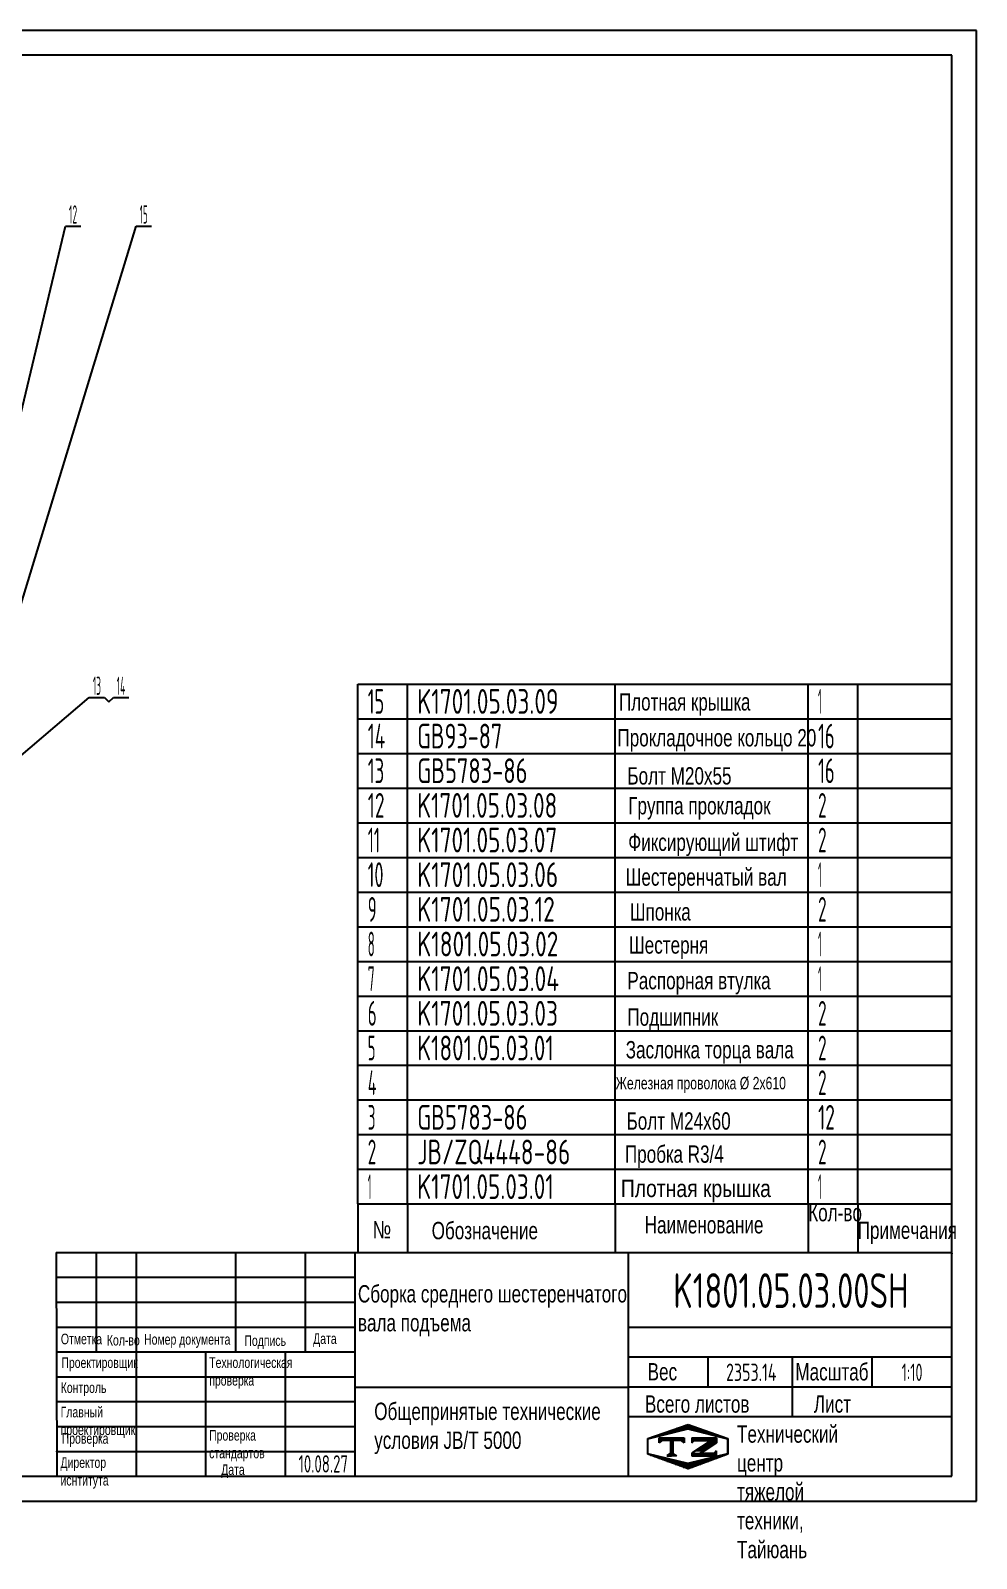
# Model space of a CAD drawing. Header units: millimetres. Extents: x 0 to 4200, y -116 to 2970.
# Drawn here: x 2289 to 4200, y -116 to 2970 of the extents above; entities that cross this region are included whole.
import ezdxf
from ezdxf.enums import TextEntityAlignment as Align

# ---------------------------------------------------------------- set-up
doc = ezdxf.new("R2010")
doc.units = ezdxf.units.MM
doc.header["$LTSCALE"] = 100
doc.header["$MEASUREMENT"] = 0
doc.linetypes.add('G', pattern=[2, 1.25, -0.25, 0.25, -0.25])
for name, color, linetype in [('01', 7, 'Continuous'), ('02', 1, 'Continuous'), ('05', 4, 'G'), ('11', 3, 'Continuous'), ('THICK', 7, 'Continuous')]:
    doc.layers.add(name, color=color, linetype=linetype)
doc.styles.get("Standard").update_dxf_attribs({"font": 'isocp', "width": 0.707, "bigfont": 'intecad.shx'})

# ---------------------------------------------------------------- blocks, each defined once
blk = doc.blocks.new('*U22')
at = {"layer": '01'}
for points in [[(415, 292), (25, 292)], [(25, 292), (25, 5)], [(415, 5), (415, 292)], [(25, 5), (415, 5)]]:
    blk.add_lwpolyline(points, dxfattribs=at)
at = {"layer": '02'}
for points in [[(420, 297), (0, 297)], [(0, 297), (0, 0)], [(420, 0), (420, 297)], [(0, 0), (420, 0)]]:
    blk.add_lwpolyline(points, dxfattribs=at)
blk = doc.blocks.new('*U25')
at = {"layer": '01'}
for p, q in [((0, -70), (0, 0)), ((1200, -70), (1200, 0))]:
    blk.add_line(p, q, dxfattribs=at)
at = {"layer": '02'}
for p, q in [((0, 0), (100, 0)), ((100, -70), (100, 0)), ((100, 0), (520, 0)), ((520, -70), (520, 0)), ((520, 0), (910, 0)), ((910, -70), (910, 0)), ((910, 0), (1010, 0)), ((1010, -70), (1010, 0)), ((1010, 0), (1200, 0))]:
    blk.add_line(p, q, dxfattribs=at)
blk = doc.blocks.new('*U26')
at = {"layer": '01'}
for p, q in [((0, -70), (0, 0)), ((1200, -70), (1200, 0))]:
    blk.add_line(p, q, dxfattribs=at)
at = {"layer": '02'}
for p, q in [((0, 0), (100, 0)), ((100, -70), (100, 0)), ((100, 0), (520, 0)), ((520, -70), (520, 0)), ((520, 0), (910, 0)), ((910, -70), (910, 0)), ((910, 0), (1010, 0)), ((1010, -70), (1010, 0)), ((1010, 0), (1200, 0))]:
    blk.add_line(p, q, dxfattribs=at)
blk = doc.blocks.new('*U27')
at = {"layer": '01'}
for p, q in [((0, -70), (0, 0)), ((1200, -70), (1200, 0))]:
    blk.add_line(p, q, dxfattribs=at)
at = {"layer": '02'}
for p, q in [((0, 0), (100, 0)), ((100, -70), (100, 0)), ((100, 0), (520, 0)), ((520, -70), (520, 0)), ((520, 0), (910, 0)), ((910, -70), (910, 0)), ((910, 0), (1010, 0)), ((1010, -70), (1010, 0)), ((1010, 0), (1200, 0))]:
    blk.add_line(p, q, dxfattribs=at)
blk = doc.blocks.new('*U28')
at = {"layer": '01'}
for p, q in [((0, -70), (0, 0)), ((1200, -70), (1200, 0))]:
    blk.add_line(p, q, dxfattribs=at)
at = {"layer": '02'}
for p, q in [((0, 0), (100, 0)), ((100, -70), (100, 0)), ((100, 0), (520, 0)), ((520, -70), (520, 0)), ((520, 0), (910, 0)), ((910, -70), (910, 0)), ((910, 0), (1010, 0)), ((1010, -70), (1010, 0)), ((1010, 0), (1200, 0))]:
    blk.add_line(p, q, dxfattribs=at)
blk = doc.blocks.new('*U29')
at = {"layer": '01'}
for p, q in [((0, -70), (0, 0)), ((1200, -70), (1200, 0))]:
    blk.add_line(p, q, dxfattribs=at)
at = {"layer": '02'}
for p, q in [((0, 0), (100, 0)), ((100, -70), (100, 0)), ((100, 0), (520, 0)), ((520, -70), (520, 0)), ((520, 0), (910, 0)), ((910, -70), (910, 0)), ((910, 0), (1010, 0)), ((1010, -70), (1010, 0)), ((1010, 0), (1200, 0))]:
    blk.add_line(p, q, dxfattribs=at)
blk = doc.blocks.new('*U30')
at = {"layer": '01'}
for p, q in [((0, -70), (0, 0)), ((1200, -70), (1200, 0))]:
    blk.add_line(p, q, dxfattribs=at)
at = {"layer": '02'}
for p, q in [((0, 0), (100, 0)), ((100, -70), (100, 0)), ((100, 0), (520, 0)), ((520, -70), (520, 0)), ((520, 0), (910, 0)), ((910, -70), (910, 0)), ((910, 0), (1010, 0)), ((1010, -70), (1010, 0)), ((1010, 0), (1200, 0))]:
    blk.add_line(p, q, dxfattribs=at)
blk = doc.blocks.new('*U31')
at = {"layer": '01'}
for p, q in [((0, -70), (0, 0)), ((1200, -70), (1200, 0))]:
    blk.add_line(p, q, dxfattribs=at)
at = {"layer": '02'}
for p, q in [((0, 0), (100, 0)), ((100, -70), (100, 0)), ((100, 0), (520, 0)), ((520, -70), (520, 0)), ((520, 0), (910, 0)), ((910, -70), (910, 0)), ((910, 0), (1010, 0)), ((1010, -70), (1010, 0)), ((1010, 0), (1200, 0))]:
    blk.add_line(p, q, dxfattribs=at)
blk = doc.blocks.new('*U32')
at = {"layer": '01'}
for p, q in [((0, -70), (0, 0)), ((1200, -70), (1200, 0))]:
    blk.add_line(p, q, dxfattribs=at)
at = {"layer": '02'}
for p, q in [((0, 0), (100, 0)), ((100, -70), (100, 0)), ((100, 0), (520, 0)), ((520, -70), (520, 0)), ((520, 0), (910, 0)), ((910, -70), (910, 0)), ((910, 0), (1010, 0)), ((1010, -70), (1010, 0)), ((1010, 0), (1200, 0))]:
    blk.add_line(p, q, dxfattribs=at)
blk = doc.blocks.new('*U33')
at = {"layer": '01'}
for p, q in [((0, -70), (0, 0)), ((1200, -70), (1200, 0))]:
    blk.add_line(p, q, dxfattribs=at)
at = {"layer": '02'}
for p, q in [((0, 0), (100, 0)), ((100, -70), (100, 0)), ((100, 0), (520, 0)), ((520, -70), (520, 0)), ((520, 0), (910, 0)), ((910, -70), (910, 0)), ((910, 0), (1010, 0)), ((1010, -70), (1010, 0)), ((1010, 0), (1200, 0))]:
    blk.add_line(p, q, dxfattribs=at)
blk = doc.blocks.new('*U34')
at = {"layer": '01'}
for p, q in [((0, -70), (0, 0)), ((1200, -70), (1200, 0))]:
    blk.add_line(p, q, dxfattribs=at)
at = {"layer": '02'}
for p, q in [((0, 0), (100, 0)), ((100, -70), (100, 0)), ((100, 0), (520, 0)), ((520, -70), (520, 0)), ((520, 0), (910, 0)), ((910, -70), (910, 0)), ((910, 0), (1010, 0)), ((1010, -70), (1010, 0)), ((1010, 0), (1200, 0))]:
    blk.add_line(p, q, dxfattribs=at)
blk = doc.blocks.new('*U35')
at = {"layer": '01'}
for p, q in [((0, -70), (0, 0)), ((1200, -70), (1200, 0))]:
    blk.add_line(p, q, dxfattribs=at)
at = {"layer": '02'}
for p, q in [((0, 0), (100, 0)), ((100, -70), (100, 0)), ((100, 0), (520, 0)), ((520, -70), (520, 0)), ((520, 0), (910, 0)), ((910, -70), (910, 0)), ((910, 0), (1010, 0)), ((1010, -70), (1010, 0)), ((1010, 0), (1200, 0))]:
    blk.add_line(p, q, dxfattribs=at)
blk = doc.blocks.new('*U36')
at = {"layer": '01'}
for p, q in [((0, -70), (0, 0)), ((1200, -70), (1200, 0))]:
    blk.add_line(p, q, dxfattribs=at)
at = {"layer": '02'}
for p, q in [((0, 0), (100, 0)), ((100, -70), (100, 0)), ((100, 0), (520, 0)), ((520, -70), (520, 0)), ((520, 0), (910, 0)), ((910, -70), (910, 0)), ((910, 0), (1010, 0)), ((1010, -70), (1010, 0)), ((1010, 0), (1200, 0))]:
    blk.add_line(p, q, dxfattribs=at)
blk = doc.blocks.new('*U37')
at = {"layer": '01'}
for p, q in [((0, -70), (0, 0)), ((1200, -70), (1200, 0))]:
    blk.add_line(p, q, dxfattribs=at)
at = {"layer": '02'}
for p, q in [((0, 0), (100, 0)), ((100, -70), (100, 0)), ((100, 0), (520, 0)), ((520, -70), (520, 0)), ((520, 0), (910, 0)), ((910, -70), (910, 0)), ((910, 0), (1010, 0)), ((1010, -70), (1010, 0)), ((1010, 0), (1200, 0))]:
    blk.add_line(p, q, dxfattribs=at)
blk = doc.blocks.new('*U38')
at = {"layer": '01'}
for p, q in [((0, -70), (0, 0)), ((1200, -70), (1200, 0))]:
    blk.add_line(p, q, dxfattribs=at)
at = {"layer": '02'}
for p, q in [((0, 0), (100, 0)), ((100, -70), (100, 0)), ((100, 0), (520, 0)), ((520, -70), (520, 0)), ((520, 0), (910, 0)), ((910, -70), (910, 0)), ((910, 0), (1010, 0)), ((1010, -70), (1010, 0)), ((1010, 0), (1200, 0))]:
    blk.add_line(p, q, dxfattribs=at)
blk = doc.blocks.new('*U39')
at = {"layer": '01'}
for p, q in [((0, -70), (0, 0)), ((0, 0), (100, 0)), ((100, 0), (520, 0)), ((520, 0), (910, 0)), ((910, 0), (1010, 0)), ((1010, 0), (1200, 0)), ((1200, -70), (1200, 0))]:
    blk.add_line(p, q, dxfattribs=at)
at = {"layer": '02'}
for p, q in [((100, -70), (100, 0)), ((520, -70), (520, 0)), ((910, -70), (910, 0)), ((1010, -70), (1010, 0))]:
    blk.add_line(p, q, dxfattribs=at)
blk = doc.blocks.new('*X43')
at = {"color": 0}
for p, q in [((127.06, 7.8), (132.06, 7.8)), ((127.06, 7.5), (132.06, 7.5)), ((127.06, 7.2), (127.32, 7.2)), ((129.23, 6.3), (131.04, 6.3)), ((129.7, 6.6), (131.51, 6.6)), ((130.16, 6.9), (131.98, 6.9)), ((130.62, 7.2), (132.06, 7.2)), ((127.84, 5.4), (129.64, 5.4)), ((128.3, 5.7), (130.1, 5.7)), ((128.77, 6), (130.57, 6))]:
    blk.add_line(p, q, dxfattribs=at)
blk = doc.blocks.new('*X44')
at = {"color": 0}
for p, q in [((127.06, 4.8), (132.06, 4.8)), ((127.06, 4.5), (132.06, 4.5)), ((131.84, 5.1), (132.06, 5.1))]:
    blk.add_line(p, q, dxfattribs=at)
blk = doc.blocks.new('*X42')
at = {"color": 0}
for p, q in [((122.34, 4.5), (123.72, 4.5)), ((122.82, 4.8), (123.24, 4.8))]:
    blk.add_line(p, q, dxfattribs=at)
blk = doc.blocks.new('*X41')
at = {"color": 0}
for p, q in [((120.53, 7.8), (125.53, 7.8)), ((120.53, 7.5), (125.53, 7.5)), ((120.53, 7.2), (120.79, 7.2)), ((125.27, 7.2), (125.53, 7.2))]:
    blk.add_line(p, q, dxfattribs=at)
blk = doc.blocks.new('*X40')
at = {"color": 0}
for p, q in [((122.38, 9.3), (124.32, 9.3)), ((123.24, 9.6), (125.52, 9.6)), ((124.1, 9.9), (128.52, 9.9)), ((124.97, 10.2), (127.67, 10.2)), ((125.83, 10.5), (126.82, 10.5)), ((127.02, 9.6), (129.37, 9.6)), ((128.22, 9.3), (130.22, 9.3)), ((118.22, 7.8), (118.32, 7.8)), ((118.22, 7.5), (118.27, 7.5)), ((118.22, 7.2), (118.27, 7.2)), ((118.22, 6.9), (118.27, 6.9)), ((118.22, 6.6), (118.27, 6.6)), ((118.22, 6.3), (118.27, 6.3)), ((118.94, 8.1), (119.52, 8.1)), ((119.8, 8.4), (120.72, 8.4)), ((120.66, 8.7), (121.92, 8.7)), ((121.52, 9), (123.12, 9)), ((129.42, 9), (131.07, 9)), ((130.62, 8.7), (131.92, 8.7)), ((131.82, 8.4), (132.77, 8.4)), ((133.02, 8.1), (133.62, 8.1)), ((134.22, 7.8), (134.32, 7.8)), ((134.27, 7.5), (134.32, 7.5)), ((134.27, 7.2), (134.32, 7.2)), ((134.27, 6.9), (134.32, 6.9)), ((134.27, 6.6), (134.32, 6.6)), ((134.27, 6.3), (134.32, 6.3)), ((118.22, 6), (118.27, 6)), ((118.22, 5.7), (118.27, 5.7)), ((118.22, 5.4), (118.27, 5.4)), ((118.22, 5.1), (118.27, 5.1)), ((118.22, 4.8), (118.27, 4.8)), ((118.79, 4.5), (119.42, 4.5)), ((119.61, 4.2), (120.62, 4.2)), ((120.43, 3.9), (121.82, 3.9)), ((121.26, 3.6), (123.02, 3.6)), ((122.08, 3.3), (124.22, 3.3)), ((128.32, 3.3), (130.51, 3.3)), ((129.52, 3.6), (131.32, 3.6)), ((130.72, 3.9), (132.14, 3.9)), ((131.92, 4.2), (132.95, 4.2)), ((133.12, 4.5), (133.76, 4.5)), ((134.27, 6), (134.32, 6)), ((134.27, 5.7), (134.32, 5.7)), ((134.27, 5.4), (134.32, 5.4)), ((134.27, 5.1), (134.32, 5.1)), ((134.27, 4.8), (134.32, 4.8)), ((122.91, 3), (125.42, 3)), ((123.73, 2.7), (128.89, 2.7)), ((124.55, 2.4), (128.07, 2.4)), ((125.38, 2.1), (127.26, 2.1)), ((126.2, 1.8), (126.45, 1.8)), ((127.12, 3), (129.7, 3))]:
    blk.add_line(p, q, dxfattribs=at)

msp = doc.modelspace()

# ---------------------------------------------------------------- linework, layer by layer
at = {"layer": '01'}
for p, q in [((2950, 600), (2950, 502.0803)), ((3050, 600), (3050, 502.0803)), ((3470, 600), (3470, 502.0803)), ((3860, 600), (3860, 502.0803)), ((3960, 600), (3960, 502.0803))]:
    msp.add_line(p, q, dxfattribs=at)
for p in [(4150, 500.0232), (4150, 500), (4150, 499.8432)]:
    msp.add_point(p, dxfattribs=at)
at = {"layer": '02'}
for p, q in [((2161.6044, 1746.4771), (2358.9708, 2575.0814)), ((2223.9494, 1664.031), (2501.7192, 2575.0814)), ((2358.9708, 2575.0814), (2389.9708, 2575.0814)), ((2501.7192, 2575.0814), (2532.7192, 2575.0814)), ((2172.177, 1423.0672), (2407.2338, 1623.0975)), ((2407.2338, 1623.0975), (2438.2338, 1623.0975)), ((2438.2338, 1623.0975), (2447.0726, 1614.2587)), ((2447.0726, 1614.2587), (2455.9115, 1623.0975)), ((2455.9115, 1623.0975), (2486.9115, 1623.0975)), ((2950, 600), (4150, 600))]:
    msp.add_line(p, q, dxfattribs=at)
at = {"layer": 'THICK'}
for p, q in [((2340.3462, 502.0803), (2341.7175, 50.0097)), ((2340.3462, 502.0803), (4150, 502.0803)), ((2422.0597, 501.8623), (2422.0597, 502.0803)), ((2422.0857, 301.1601), (2422.0857, 502.0803)), ((2502.4538, 50.0097), (2502.4538, 502.0803)), ((2703.374, 301.1601), (2703.374, 502.0803)), ((2844.0182, 301.1601), (2844.0182, 502.0803)), ((2944.4784, 50.0097), (2944.4784, 502.0803)), ((3497.0091, 50.0097), (3497.0091, 502.0803)), ((4150, 50.0097), (4150, 502.0803)), ((2341.7175, 351.3901), (2944.4784, 351.3901)), ((3497.0091, 351.3901), (4150, 351.3901)), ((2341.7175, 301.1601), (2944.4784, 301.1601)), ((2643.098, 50.0097), (2643.098, 301.1601)), ((2803.8342, 50.0097), (2803.8342, 301.1601)), ((3497.0091, 291.114), (4150, 291.114)), ((3657.7453, 230.838), (3657.7453, 291.114)), ((3828.5276, 170.5619), (3828.5276, 291.114)), ((3989.2638, 230.838), (3989.2638, 291.114)), ((2944.4784, 229.9671), (3497.0091, 229.9671)), ((3497.0091, 230.838), (4150, 230.838)), ((3497.0091, 170.5619), (4150, 170.5619)), ((2341.7175, 50.0097), (4150, 50.0097))]:
    msp.add_line(p, q, dxfattribs=at)
at = {"layer": 'THICK', "color": 3}
for p, q in [((2341.7175, 451.8503), (2944.4784, 451.8503)), ((2341.7175, 401.6202), (2944.4784, 401.6202)), ((2341.7175, 250.93), (2944.4784, 250.93)), ((2341.7175, 200.6999), (2944.4784, 200.6999)), ((3535.7071, 126.4206), (3617.1305, 154.7803)), ((3617.1305, 154.7803), (3697.4964, 126.4206)), ((2341.7175, 150.4699), (2944.4784, 150.4699)), ((3535.7071, 94.8382), (3535.7071, 126.4206)), ((3536.2358, 125.7819), (3616.604, 145.8739)), ((3536.2358, 95.6438), (3536.2358, 125.7819)), ((3558.9296, 117.3111), (3558.9296, 127.3572)), ((3558.9296, 127.3572), (3609.1597, 127.3572)), ((3609.1597, 127.3572), (3609.1597, 117.3111)), ((3616.604, 145.8739), (3696.9721, 125.7819)), ((3624.5409, 127.3572), (3624.5409, 117.3111)), ((3624.5409, 127.3572), (3674.7709, 127.3572)), ((3674.7709, 127.3572), (3674.7709, 117.3111)), ((3696.9721, 125.7819), (3696.9721, 95.6438)), ((3697.4964, 126.4206), (3697.4964, 94.8382)), ((2341.7175, 100.2398), (2944.4784, 100.2398)), ((3617.1305, 65.1894), (3535.7071, 94.8382)), ((3616.604, 75.5518), (3536.2358, 95.6438)), ((3563.9526, 122.3342), (3558.9296, 117.3111)), ((3604.1367, 122.3342), (3563.9526, 122.3342)), ((3584.044, 97.1243), (3574.3122, 91.0012)), ((3581.8465, 122.3821), (3581.8465, 94.8281)), ((3584.044, 122.3821), (3584.044, 94.8281)), ((3584.044, 97.1243), (3593.7758, 91.0012)), ((3586.5554, 122.3821), (3586.5554, 94.8281)), ((3609.1597, 117.3111), (3604.1367, 122.3342)), ((3696.9721, 95.6438), (3616.604, 75.5518)), ((3697.4964, 94.8382), (3617.1305, 65.1894)), ((3624.5409, 117.3111), (3629.5639, 122.3342)), ((3664.096, 122.3342), (3624.5409, 96.7416)), ((3624.5409, 96.7416), (3624.5409, 91.0012)), ((3629.5639, 122.3342), (3664.096, 122.3342)), ((3649.036, 100.9376), (3641.3587, 96.0242)), ((3669.7465, 96.0242), (3641.3587, 96.0242)), ((3674.7696, 117.4071), (3649.036, 100.9376)), ((3674.7696, 101.0472), (3669.7465, 96.0242)), ((3674.7696, 91.0012), (3674.7696, 101.0472)), ((3574.3122, 91.0012), (3584.044, 91.0012)), ((3593.7758, 91.0012), (3584.044, 91.0012)), ((3624.5409, 91.0012), (3674.7696, 91.0012))]:
    msp.add_line(p, q, dxfattribs=at)
for p in [(2341.7175, 100.2398), (2341.7175, 50.0097)]:
    msp.add_point(p, dxfattribs=at)

# ---------------------------------------------------------------- block references
at = {"layer": '02', "xscale": 10, "yscale": 10, "zscale": 10}
msp.add_blockref('*U22', (0, 0), dxfattribs=at)
at = {"layer": '02'}
for name, p in [('*U39', (2950, 1650)), ('*U38', (2950, 1580)), ('*U37', (2950, 1510)), ('*U36', (2950, 1440)), ('*U35', (2950, 1370)), ('*U34', (2950, 1300)), ('*U33', (2950, 1230)), ('*U32', (2950, 1160)), ('*U31', (2950, 1090)), ('*U30', (2950, 1020)), ('*U29', (2950, 950)), ('*U28', (2950, 880)), ('*U27', (2950, 810)), ('*U26', (2950, 740)), ('*U25', (2950, 670))]:
    msp.add_blockref(name, p, dxfattribs=at)
at = {"layer": 'THICK', "color": 3, "xscale": 10.0460136341635, "yscale": 10.0460136341627, "zscale": 10.04601363416272}
for name in ['*X40', '*X41', '*X43', '*X42', '*X44']:
    msp.add_blockref(name, (2348.0712, 47.5552), dxfattribs=at)

# ---------------------------------------------------------------- texts
at = {"layer": '01', "attachment_point": 1}
for s, insert, char_height in [('{\\fArial|b0|i0|c204|p34;Отметка}', (2349.9212, 338.0061), 21.420644), ('{\\fArial|b0|i0|c204|p34;Кол-во}', (2442.8158, 335.542), 21.420644), ('{\\fArial|b0|i0|c204|p34;Номер документа}', (2518.0617, 337.1903), 21.420644), ('{\\fArial|b0|i0|c204|p34;Подпись}', (2720.6775, 334.7207), 21.420644), ('{\\fArial|b0|i0|c204|p34;Дата}', (2859.6084, 338.8275), 21.420644), ('{\\fArial|b0|i0|c204|p34;Проектировщик}', (2350.8638, 290.1586), 21.420644), ('{\\fArial|b0|i0|c204|p34;Технологическая\\Pпроверка}', (2649.6788, 290.3197), 21.420644), ('{\\fArial|b0|i0|c204|p34;Вес}', (3535.5966, 278.6399), 34.987052), ('{\\fArial|b0|i0|c204|p34;Контроль}', (2349.6335, 239.7031), 21.420644), ('{\\fArial|b0|i0|c204|p34;Главный\\Pпроектировщик}', (2349.4438, 190.3998), 21.420644), ('{\\fArial|b0|i0|c204|p34;Проверка}', (2351.5372, 137.1259), 21.420644), ('{\\fArial|b0|i0|c204|p34;Проверка\\Pстандартов}', (2649.4737, 143.4901), 21.420644), ('{\\fArial|b0|i0|c204|p34;Директор\\Pиснтитута}', (2349.1143, 88.4571), 21.420644), ('{\\fArial|b0|i0|c204|p34;Дата}', (2673.8111, 74.1397), 21.420644)]:
    msp.add_mtext(s, dxfattribs=dict(at, insert=insert, char_height=char_height))
at = {"layer": '01', "insert": (3716.1561, 152.8064), "char_height": 34.987052, "width": 1.644152, "attachment_point": 1}
msp.add_mtext('{\\fArial|b0|i0|c204|p34;Технический центр\\Pтяжелой техники, Тайюань}', dxfattribs=at)
at = {"layer": '02', "char_height": 35, "attachment_point": 1}
for s, insert in [('{\\fArial|b0|i0|c204|p34;\\W0.7;\\C3;Плотная крышка}', (3477.8818, 1631.6086)), ('{\\fArial|b0|i0|c204|p34;\\C3;Прокладочное кольцо 20}', (3474.5103, 1559.1646)), ('{\\fArial|b0|i0|c204|p34;\\C3;Болт М20х55}', (3494.6096, 1482.1836)), ('{\\fArial|b0|i0|c204|p34;\\C3;Группа прокладок}', (3496.2846, 1421.9376)), ('{\\fArial|b0|i0|c204|p34;\\C3;Фиксирующий штифт}', (3496.2833, 1348.089)), ('{\\fArial|b0|i0|c204|p34;\\C3;Шестеренчатый вал}', (3491.2585, 1277.802)), ('{\\fArial|b0|i0|c204|p34;\\C3;Шпонка}', (3499.6332, 1207.515)), ('{\\fArial|b0|i0|c204|p34;\\C3;Шестерня}', (3497.9582, 1140.575)), ('{\\fArial|b0|i0|c204|p34;\\C3;Распорная втулка}', (3494.6083, 1068.6145)), ('{\\fArial|b0|i0|c204|p34;\\C3;Подшипник}', (3494.6083, 994.9806)), ('{\\fArial|b0|i0|c204|p34;\\C3;Заслонка торца вала}', (3491.2279, 929.0376)), ('{\\fArial|b0|i0|c204|p34;\\C3;Болт М24х60}', (3492.9029, 785.1166)), ('{\\fArial|b0|i0|c204|p34;\\C3;Пробка \\fArial|b0|i0|c0|p34;R3/4}', (3489.553, 718.1767)), ('{\\fArial|b0|i0|c204|p34;\\W0.8;\\C3;Плотная крышка}', (3481.401, 648.9074)), ('{\\fArial|b0|i0|c204|p34;\\C0;Кол-во}', (3860, 600)), ('{\\fArial|b0|i0|c204|p34;\\C0;Обозначение}', (3099.1116, 563.7121)), ('{\\fArial|b0|i0|c204|p34;\\C0;Наименование}', (3529.5723, 575.4266)), ('{\\fArial|b0|i0|c204|p34;\\C0;Примечания}', (3960, 564.4031)), ('{\\fArial|b0|i0|c204|p34;\\C3;Сборка среднего шестеренчатого\\Pвала подъема}', (2950.103, 436.007)), ('{\\fArial|b0|i0|c204|p34;\\C0;Общепринятые технические\\Pусловия \\fArial|b0|i0|c0|p34;JB/T 5000}', (2983.0707, 198.6744)), ('{\\fArial|b0|i0|c204|p34;\\C0;Всего листов}', (3530.1547, 213.4717))]:
    msp.add_mtext(s, dxfattribs=dict(at, insert=insert))
at = {"layer": '02', "attachment_point": 1}
for s, insert, char_height, width in [('{\\fArial|b0|i0|c204|p34;\\C3;Железная проволока %%C 2х610}', (3470.9162, 856.571), 25, 534.519746), ('{\\fArial|b0|i0|c204|p34;\\C0;№}', (2980.1905, 565.3856), 35, 5.024847), ('{\\fArial|b0|i0|c204|p34;\\C0;Лист}', (3871.493, 213.4717), 35, 1.31791)]:
    msp.add_mtext(s, dxfattribs=dict(at, insert=insert, char_height=char_height, width=width))
at = {"layer": '05', "insert": (3834.0513, 278.4744), "char_height": 35.001052, "attachment_point": 1}
msp.add_mtext('{\\fArial|b0|i0|c204|p34;\\C0;Масштаб}', dxfattribs=at)
at = {"layer": '11'}
for s, height, width, p, p2 in [('12', 37.12311, 0.407643, (2366.0716, 2580.0814), (2382.8701, 2580.0814)), ('15', 37.12311, 0.406555, (2508.983, 2580.0814), (2525.4554, 2580.0814)), ('13', 37.12311, 0.406555, (2414.4976, 1628.0975), (2430.97, 1628.0975)), ('14', 37.12311, 0.409855, (2462.6628, 1628.0975), (2480.1602, 1628.0975)), ('15', 50, 0.609833, (2970, 1590), (3003.2792, 1590)), ('K1701.05.03.09', 50, 0.694109, (3070, 1590), (3355.5076, 1590)), ('1', 50, 0.404, (3880, 1590), (3887.07, 1590)), ('14', 50, 0.614783, (2970, 1520), (3005.35, 1520)), ('GB93-87', 50, 0.692981, (3070, 1520), (3241.6338, 1520)), ('16', 50, 0.610556, (3880, 1520), (3913.5686, 1520)), ('13', 50, 0.609833, (2970, 1450), (3003.2792, 1450)), ('GB5783-86', 50, 0.696149, (3070, 1450), (3292.7539, 1450)), ('16', 50, 0.610556, (3880, 1450), (3913.5686, 1450)), ('12', 50, 0.611465, (2970, 1380), (3003.9381, 1380)), ('K1701.05.03.08', 50, 0.693996, (3070, 1380), (3352.9767, 1380)), ('2', 50, 0.562593, (3880, 1380), (3897.1608, 1380)), ('11', 50, 0.582235, (2970, 1310), (2994.745, 1310)), ('K1701.05.03.07', 50, 0.693996, (3070, 1310), (3352.9767, 1310)), ('2', 50, 0.562593, (3880, 1310), (3897.1608, 1310)), ('10', 50, 0.606076, (2970, 1240), (3001.8428, 1240)), ('K1701.05.03.06', 50, 0.694074, (3070, 1240), (3354.7303, 1240)), ('1', 50, 0.404, (3880, 1240), (3887.07, 1240)), ('9', 50, 0.579528, (2970, 1170), (2988.0115, 1170)), ('K1701.05.03.12', 50, 0.693769, (3070, 1170), (3348.0298, 1170)), ('2', 50, 0.562593, (3880, 1170), (3897.1608, 1170)), ('8', 50, 0.514182, (2970, 1100), (2984.14, 1100)), ('K1801.05.03.02', 50, 0.694091, (3070, 1100), (3355.0998, 1100)), ('1', 50, 0.404, (3880, 1100), (3887.07, 1100)), ('K1701.05.03.04', 50, 0.694153, (3070, 1030), (3356.5118, 1030)), ('7', 50, 0.514182, (2970, 1030), (2984.14, 1030)), ('1', 50, 0.404, (3880, 1030), (3887.07, 1030)), ('6', 50, 0.600695, (2970, 960), (2988.009, 960)), ('K1701.05.03.03', 50, 0.694061, (3070, 960), (3354.441, 960)), ('2', 50, 0.562593, (3880, 960), (3897.1608, 960)), ('5', 50, 0.527686, (2970, 890), (2985.6042, 890)), ('K1801.05.03.01', 50, 0.693669, (3070, 890), (3345.9068, 890)), ('2', 50, 0.562593, (3880, 890), (3897.1608, 890)), ('4', 50, 0.543846, (2970, 820), (2987.675, 820)), ('2', 50, 0.562593, (3880, 820), (3897.1608, 820)), ('3', 50, 0.527686, (2970, 750), (2985.6042, 750)), ('GB5783-86', 50, 0.696149, (3070, 750), (3292.7539, 750)), ('12', 50, 0.611465, (3880, 750), (3913.9381, 750)), ('2', 50, 0.562593, (2970, 680), (2987.1608, 680)), ('JB/ZQ4448-86', 50, 0.695084, (3070, 680), (3379.2986, 680)), ('2', 50, 0.562593, (3880, 680), (3897.1608, 680)), ('1', 50, 0.404, (2970, 610), (2977.07, 610)), ('K1701.05.03.01', 50, 0.693669, (3070, 610), (3345.9068, 610)), ('1', 50, 0.404, (3880, 610), (3887.07, 610)), ('K1801.05.03.00SH', 70, 0.696129, (3587.3243, 390), (4062.6757, 390)), ('2353.14', 35, 0.686271, (3693.9586, 242.5), (3796.0414, 242.5)), ('1:10', 35, 0.6497, (4048.957, 242.5), (4091.043, 242.5)), ('10.08.27', 35, 0.642055, (2830, 57.5), (2930, 57.5))]:
    msp.add_text(s, height=height, dxfattribs=dict(at, width=width)).set_placement(p, p2, align=Align.FIT)

doc.saveas('drawing.dxf')
